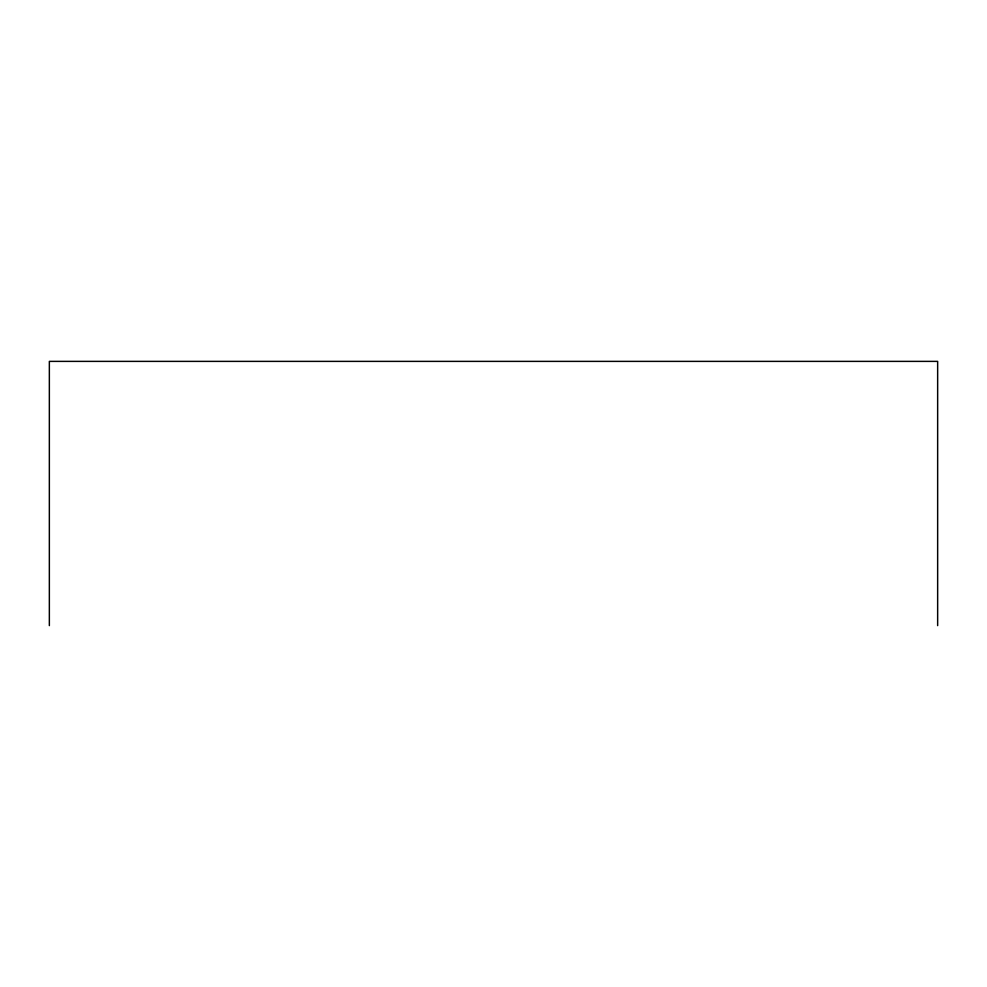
<?xml version="1.0" encoding="UTF-8"?>
<svg xmlns="http://www.w3.org/2000/svg" width="987" height="987" viewBox="0 0 987 987"><rect width="100%" height="100%" fill="white"/><g stroke="black" fill="none" stroke-linecap="round" stroke-linejoin="round"><path stroke-width="1.48" d="M937.65 625.622L937.65 361.378L49.35 361.378L49.35 625.622"/></g></svg>
